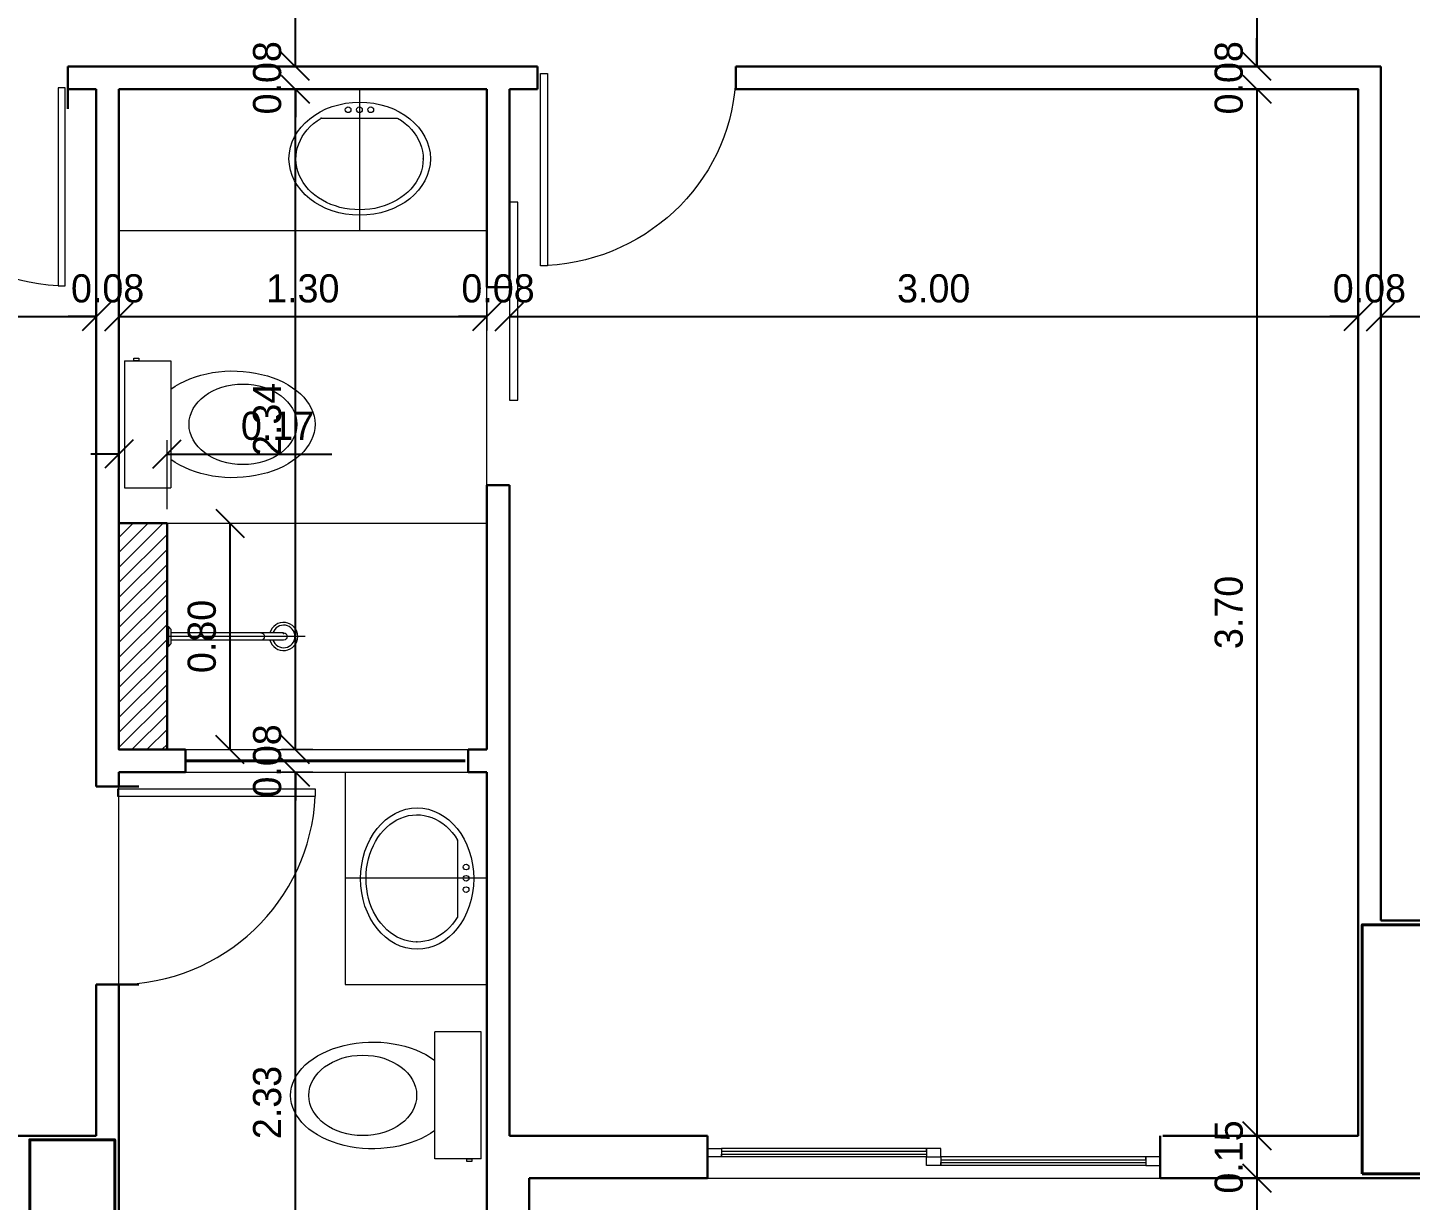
# Model space of a CAD drawing. Header units: metres. Extents: x 2.9 to 62.3, y 8 to 50.1.
# Drawn here: x 16.362 to 21.249, y 34.501 to 38.646 of the extents above; entities that cross this region are included whole.
import ezdxf

# ---------------------------------------------------------------- set-up
doc = ezdxf.new("R2010")
doc.units = ezdxf.units.M
doc.header["$MEASUREMENT"] = 0
doc.linetypes.add('DGN Style 3', pattern=[1.383942, 0.98853, -0.395412])
doc.linetypes.add('DGN Style 4', pattern=[1.582636, 0.790824, -0.395412, 0.00098853, -0.395412])
doc.layers.get('Defpoints').update_dxf_attribs({"lineweight": 0})
for name, color, linetype, lineweight in [('00-EDIFICACOES TÉRREO', 7, 'Continuous', 0), ('24 - Textos Gerais', 7, 'Continuous', 0), ('34 - Mobiliário', 7, 'Continuous', 0), ('CORNIJAS_VAR NA PLANTA PTIPO 1', 7, 'Continuous', 0), ('Level 14', 7, 'Continuous', 0), ('Level 31', 7, 'Continuous', 0), ('Level 36', 7, 'Continuous', 0), ('Level 43', 7, 'Continuous', 0), ('Level 44', 7, 'Continuous', 0), ('Level 45', 7, 'Continuous', 0), ('Level 7', 7, 'Continuous', 0)]:
    doc.layers.add(name, color=color, linetype=linetype, lineweight=lineweight)
doc.styles.add('Style-INTL_ENGINEERING', font='INTL_ENGINEERING.shx')
doc.dimstyles.get("Standard").update_dxf_attribs({"dimtxt": 0.18, "dimasz": 0.18, "dimexe": 0.18, "dimexo": 0.0625, "dimgap": 0.09, "dimtad": 0, "dimtih": 1, "dimtoh": 1, "dimdec": 4, "dimzin": 1, "dimdsep": 46, "dimtxsty": 'Standard', "dimcen": 0, "dimadec": 0, "dimazin": 0, "dimtfac": 1, "dimtdec": 4, "dimtofl": 0, "dimtmove": 0, "dimatfit": 3, "dimfxl": 0, "dimtolj": 1, "dimtzin": 1, "dimarcsym": 0})

# ---------------------------------------------------------------- blocks, each defined once
blk = doc.blocks.new('_Oblique')
at = {"color": 0, "linetype": 'ByBlock', "lineweight": -2}
blk.add_line((0.5, 0.5), (-0.5, -0.5), dxfattribs=at)
blk = doc.blocks.new('*D198')
at = {"layer": 'Defpoints', "color": 0, "linetype": 'Continuous', "lineweight": 0}
for p in [(13.60455, 38.42904), (16.60455, 38.42904), (16.60455, 37.62472)]:
    blk.add_point(p, dxfattribs=at)
at = {"layer": 'Level 43', "color": 2, "linetype": 'Continuous', "lineweight": 0}
for p, q in [((13.60455, 38.37954), (13.60455, 37.57522)), ((16.60455, 38.37954), (16.60455, 37.57522))]:
    blk.add_line(p, q, dxfattribs=at)
at = {"layer": 'Level 43', "color": 0, "linetype": 'Continuous', "lineweight": -2}
blk.add_line((13.60455, 37.62472), (16.60455, 37.62472), dxfattribs=at)
at = {"layer": 'Level 43', "color": 0, "linetype": 'Continuous', "lineweight": -2, "xscale": 0.0995, "yscale": 0.0995, "zscale": 0.0995, "rotation": 180}
blk.add_blockref('_Oblique', (13.60455, 37.62472), dxfattribs=at)
at = {"layer": 'Level 43', "color": 0, "linetype": 'Continuous', "lineweight": -2, "xscale": 0.0995, "yscale": 0.0995, "zscale": 0.0995}
blk.add_blockref('_Oblique', (16.60455, 37.62472), dxfattribs=at)
at = {"layer": 'Level 43', "color": 0, "linetype": 'Continuous', "lineweight": 0, "insert": (15.10455, 37.72397), "char_height": 0.0995, "attachment_point": 5, "style": 'Style-INTL_ENGINEERING'}
blk.add_mtext('3.00', dxfattribs=at)
blk = doc.blocks.new('*D199')
at = {"layer": 'Defpoints', "color": 0, "linetype": 'Continuous', "lineweight": 0}
for p in [(16.60455, 38.42904), (16.68455, 37.62472), (16.68455, 37.26154)]:
    blk.add_point(p, dxfattribs=at)
at = {"layer": 'Level 43', "color": 2, "linetype": 'Continuous', "lineweight": 0}
for p, q in [((16.60455, 38.37954), (16.60455, 37.57522)), ((16.68455, 37.31104), (16.68455, 37.67422))]:
    blk.add_line(p, q, dxfattribs=at)
at = {"layer": 'Level 43', "color": 0, "linetype": 'Continuous', "lineweight": -2}
for p, q in [((16.60455, 37.62472), (16.50505, 37.62472)), ((16.68455, 37.62472), (16.78405, 37.62472))]:
    blk.add_line(p, q, dxfattribs=at)
at = {"layer": 'Level 43', "color": 0, "linetype": 'Continuous', "lineweight": -2, "xscale": 0.0995, "yscale": 0.0995, "zscale": 0.0995}
blk.add_blockref('_Oblique', (16.60455, 37.62472), dxfattribs=at)
at = {"layer": 'Level 43', "color": 0, "linetype": 'Continuous', "lineweight": -2, "xscale": 0.0995, "yscale": 0.0995, "zscale": 0.0995, "rotation": 180}
blk.add_blockref('_Oblique', (16.68455, 37.62472), dxfattribs=at)
at = {"layer": 'Level 43', "color": 0, "linetype": 'Continuous', "lineweight": 0, "insert": (16.64455, 37.72397), "char_height": 0.0995, "attachment_point": 5, "style": 'Style-INTL_ENGINEERING'}
blk.add_mtext('0.08', dxfattribs=at)
blk = doc.blocks.new('*D200')
at = {"layer": 'Defpoints', "color": 0, "linetype": 'Continuous', "lineweight": 0}
for p in [(17.98455, 37.72904), (17.98455, 37.62472), (16.68455, 37.26154)]:
    blk.add_point(p, dxfattribs=at)
at = {"layer": 'Level 43', "color": 2, "linetype": 'Continuous', "lineweight": 0}
for p, q in [((16.68455, 37.31104), (16.68455, 37.67422)), ((17.98455, 37.67954), (17.98455, 37.57522))]:
    blk.add_line(p, q, dxfattribs=at)
at = {"layer": 'Level 43', "color": 0, "linetype": 'Continuous', "lineweight": -2}
blk.add_line((16.68455, 37.62472), (17.98455, 37.62472), dxfattribs=at)
at = {"layer": 'Level 43', "color": 0, "linetype": 'Continuous', "lineweight": -2, "xscale": 0.0995, "yscale": 0.0995, "zscale": 0.0995, "rotation": 180}
blk.add_blockref('_Oblique', (16.68455, 37.62472), dxfattribs=at)
at = {"layer": 'Level 43', "color": 0, "linetype": 'Continuous', "lineweight": -2, "xscale": 0.0995, "yscale": 0.0995, "zscale": 0.0995}
blk.add_blockref('_Oblique', (17.98455, 37.62472), dxfattribs=at)
at = {"layer": 'Level 43', "color": 0, "linetype": 'Continuous', "lineweight": 0, "insert": (17.33455, 37.72397), "char_height": 0.0995, "attachment_point": 5, "style": 'Style-INTL_ENGINEERING'}
blk.add_mtext('1.30', dxfattribs=at)
blk = doc.blocks.new('*D201')
at = {"layer": 'Defpoints', "color": 0, "linetype": 'Continuous', "lineweight": 0}
for p in [(17.98455, 37.72904), (18.06455, 37.72904), (18.06455, 37.62472)]:
    blk.add_point(p, dxfattribs=at)
at = {"layer": 'Level 43', "color": 2, "linetype": 'Continuous', "lineweight": 0}
for p, q in [((17.98455, 37.67954), (17.98455, 37.57522)), ((18.06455, 37.67954), (18.06455, 37.57522))]:
    blk.add_line(p, q, dxfattribs=at)
at = {"layer": 'Level 43', "color": 0, "linetype": 'Continuous', "lineweight": -2}
for p, q in [((17.98455, 37.62472), (17.88505, 37.62472)), ((18.06455, 37.62472), (18.16405, 37.62472))]:
    blk.add_line(p, q, dxfattribs=at)
at = {"layer": 'Level 43', "color": 0, "linetype": 'Continuous', "lineweight": -2, "xscale": 0.0995, "yscale": 0.0995, "zscale": 0.0995}
blk.add_blockref('_Oblique', (17.98455, 37.62472), dxfattribs=at)
at = {"layer": 'Level 43', "color": 0, "linetype": 'Continuous', "lineweight": -2, "xscale": 0.0995, "yscale": 0.0995, "zscale": 0.0995, "rotation": 180}
blk.add_blockref('_Oblique', (18.06455, 37.62472), dxfattribs=at)
at = {"layer": 'Level 43', "color": 0, "linetype": 'Continuous', "lineweight": 0, "insert": (18.02455, 37.72397), "char_height": 0.0995, "attachment_point": 5, "style": 'Style-INTL_ENGINEERING'}
blk.add_mtext('0.08', dxfattribs=at)
blk = doc.blocks.new('*D202')
at = {"layer": 'Defpoints', "color": 0, "linetype": 'Continuous', "lineweight": 0}
for p in [(21.06455, 38.42904), (18.06455, 37.72904), (21.06455, 37.62472)]:
    blk.add_point(p, dxfattribs=at)
at = {"layer": 'Level 43', "color": 2, "linetype": 'Continuous', "lineweight": 0}
for p, q in [((21.06455, 38.37954), (21.06455, 37.57522)), ((18.06455, 37.67954), (18.06455, 37.57522))]:
    blk.add_line(p, q, dxfattribs=at)
at = {"layer": 'Level 43', "color": 0, "linetype": 'Continuous', "lineweight": -2}
blk.add_line((18.06455, 37.62472), (21.06455, 37.62472), dxfattribs=at)
at = {"layer": 'Level 43', "color": 0, "linetype": 'Continuous', "lineweight": -2, "xscale": 0.0995, "yscale": 0.0995, "zscale": 0.0995, "rotation": 180}
blk.add_blockref('_Oblique', (18.06455, 37.62472), dxfattribs=at)
at = {"layer": 'Level 43', "color": 0, "linetype": 'Continuous', "lineweight": -2, "xscale": 0.0995, "yscale": 0.0995, "zscale": 0.0995}
blk.add_blockref('_Oblique', (21.06455, 37.62472), dxfattribs=at)
at = {"layer": 'Level 43', "color": 0, "linetype": 'Continuous', "lineweight": 0, "insert": (19.56455, 37.72397), "char_height": 0.0995, "attachment_point": 5, "style": 'Style-INTL_ENGINEERING'}
blk.add_mtext('3.00', dxfattribs=at)
blk = doc.blocks.new('*D203')
at = {"layer": 'Defpoints', "color": 0, "linetype": 'Continuous', "lineweight": 0}
for p in [(21.14455, 38.50904), (21.06455, 38.42904), (21.14455, 37.62472)]:
    blk.add_point(p, dxfattribs=at)
at = {"layer": 'Level 43', "color": 2, "linetype": 'Continuous', "lineweight": 0}
for p, q in [((21.14455, 38.45954), (21.14455, 37.57522)), ((21.06455, 38.37954), (21.06455, 37.57522))]:
    blk.add_line(p, q, dxfattribs=at)
at = {"layer": 'Level 43', "color": 0, "linetype": 'Continuous', "lineweight": -2}
for p, q in [((21.06455, 37.62472), (20.96505, 37.62472)), ((21.14455, 37.62472), (21.24405, 37.62472))]:
    blk.add_line(p, q, dxfattribs=at)
at = {"layer": 'Level 43', "color": 0, "linetype": 'Continuous', "lineweight": -2, "xscale": 0.0995, "yscale": 0.0995, "zscale": 0.0995}
blk.add_blockref('_Oblique', (21.06455, 37.62472), dxfattribs=at)
at = {"layer": 'Level 43', "color": 0, "linetype": 'Continuous', "lineweight": -2, "xscale": 0.0995, "yscale": 0.0995, "zscale": 0.0995, "rotation": 180}
blk.add_blockref('_Oblique', (21.14455, 37.62472), dxfattribs=at)
at = {"layer": 'Level 43', "color": 0, "linetype": 'Continuous', "lineweight": 0, "insert": (21.10455, 37.72397), "char_height": 0.0995, "attachment_point": 5, "style": 'Style-INTL_ENGINEERING'}
blk.add_mtext('0.08', dxfattribs=at)
blk = doc.blocks.new('*D204')
at = {"layer": 'Defpoints', "color": 0, "linetype": 'Continuous', "lineweight": 0}
for p in [(27.44455, 38.55904), (21.14455, 38.50904), (27.44455, 37.62472)]:
    blk.add_point(p, dxfattribs=at)
at = {"layer": 'Level 43', "color": 2, "linetype": 'Continuous', "lineweight": 0}
for p, q in [((27.44455, 38.50954), (27.44455, 37.57522)), ((21.14455, 38.45954), (21.14455, 37.57522))]:
    blk.add_line(p, q, dxfattribs=at)
at = {"layer": 'Level 43', "color": 0, "linetype": 'Continuous', "lineweight": -2}
blk.add_line((21.14455, 37.62472), (27.44455, 37.62472), dxfattribs=at)
at = {"layer": 'Level 43', "color": 0, "linetype": 'Continuous', "lineweight": -2, "xscale": 0.0995, "yscale": 0.0995, "zscale": 0.0995, "rotation": 180}
blk.add_blockref('_Oblique', (21.14455, 37.62472), dxfattribs=at)
at = {"layer": 'Level 43', "color": 0, "linetype": 'Continuous', "lineweight": -2, "xscale": 0.0995, "yscale": 0.0995, "zscale": 0.0995}
blk.add_blockref('_Oblique', (27.44455, 37.62472), dxfattribs=at)
at = {"layer": 'Level 43', "color": 0, "linetype": 'Continuous', "lineweight": 0, "insert": (24.29455, 37.72397), "char_height": 0.0995, "attachment_point": 5, "style": 'Style-INTL_ENGINEERING'}
blk.add_mtext('6.30', dxfattribs=at)
blk = doc.blocks.new('*D303')
at = {"layer": 'Defpoints', "color": 0, "linetype": 'Continuous', "lineweight": 0}
for p in [(17.3082, 36.014), (17.4195, 36.014), (17.2195, 33.679)]:
    blk.add_point(p, dxfattribs=at)
at = {"layer": 'Level 43', "color": 2, "linetype": 'Continuous', "lineweight": 0}
for p, q in [((17.37, 36.014), (17.2587, 36.014)), ((17.269, 33.679), (17.3577, 33.679))]:
    blk.add_line(p, q, dxfattribs=at)
at = {"layer": 'Level 43', "color": 0, "linetype": 'Continuous', "lineweight": -2}
blk.add_line((17.3082, 33.679), (17.3082, 36.014), dxfattribs=at)
at = {"layer": 'Level 43', "color": 0, "linetype": 'Continuous', "lineweight": -2, "xscale": 0.0995, "yscale": 0.0995, "zscale": 0.0995}
for p, rotation in [((17.3082, 36.014), 90), ((17.3082, 33.679), 270)]:
    blk.add_blockref('_Oblique', p, dxfattribs=dict(at, rotation=rotation))
at = {"layer": 'Level 43', "color": 0, "linetype": 'Continuous', "lineweight": 0, "insert": (17.2089, 34.8465), "char_height": 0.0995, "attachment_point": 5, "rotation": 90, "style": 'Style-INTL_ENGINEERING'}
blk.add_mtext('2.33', dxfattribs=at)
blk = doc.blocks.new('*D304')
at = {"layer": 'Defpoints', "color": 0, "linetype": 'Continuous', "lineweight": 0}
for p in [(17.3082, 36.094), (17.4195, 36.094), (17.4195, 36.014)]:
    blk.add_point(p, dxfattribs=at)
at = {"layer": 'Level 43', "color": 0, "linetype": 'Continuous', "lineweight": -2}
for p, q in [((17.3082, 36.094), (17.3082, 36.1935)), ((17.3082, 36.014), (17.3082, 35.9145))]:
    blk.add_line(p, q, dxfattribs=at)
at = {"layer": 'Level 43', "color": 2, "linetype": 'Continuous', "lineweight": 0}
for p, q in [((17.37, 36.094), (17.2587, 36.094)), ((17.37, 36.014), (17.2587, 36.014))]:
    blk.add_line(p, q, dxfattribs=at)
at = {"layer": 'Level 43', "color": 0, "linetype": 'Continuous', "lineweight": -2, "xscale": 0.0995, "yscale": 0.0995, "zscale": 0.0995}
for p, rotation in [((17.3082, 36.094), 270), ((17.3082, 36.014), 90)]:
    blk.add_blockref('_Oblique', p, dxfattribs=dict(at, rotation=rotation))
at = {"layer": 'Level 43', "color": 0, "linetype": 'Continuous', "lineweight": 0, "insert": (17.2089, 36.054), "char_height": 0.0995, "attachment_point": 5, "rotation": 90, "style": 'Style-INTL_ENGINEERING'}
blk.add_mtext('0.08', dxfattribs=at)
blk = doc.blocks.new('*D305')
at = {"layer": 'Defpoints', "color": 0, "linetype": 'Continuous', "lineweight": 0}
for p in [(17.3082, 38.429), (17.3346, 38.429), (17.4195, 36.094)]:
    blk.add_point(p, dxfattribs=at)
at = {"layer": 'Level 43', "color": 2, "linetype": 'Continuous', "lineweight": 0}
for p, q in [((17.285, 38.429), (17.2587, 38.429)), ((17.37, 36.094), (17.2587, 36.094))]:
    blk.add_line(p, q, dxfattribs=at)
at = {"layer": 'Level 43', "color": 0, "linetype": 'Continuous', "lineweight": -2}
blk.add_line((17.3082, 36.094), (17.3082, 38.429), dxfattribs=at)
at = {"layer": 'Level 43', "color": 0, "linetype": 'Continuous', "lineweight": -2, "xscale": 0.0995, "yscale": 0.0995, "zscale": 0.0995}
for p, rotation in [((17.3082, 38.429), 90), ((17.3082, 36.094), 270)]:
    blk.add_blockref('_Oblique', p, dxfattribs=dict(at, rotation=rotation))
at = {"layer": 'Level 43', "color": 0, "linetype": 'Continuous', "lineweight": 0, "insert": (17.2089, 37.2615), "char_height": 0.0995, "attachment_point": 5, "rotation": 90, "style": 'Style-INTL_ENGINEERING'}
blk.add_mtext('2.34', dxfattribs=at)
blk = doc.blocks.new('*D306')
at = {"layer": 'Defpoints', "color": 0, "linetype": 'Continuous', "lineweight": 0}
for p in [(17.30816, 38.50904), (17.33455, 38.50904), (17.33455, 38.42904)]:
    blk.add_point(p, dxfattribs=at)
at = {"layer": 'Level 43', "color": 0, "linetype": 'Continuous', "lineweight": -2}
for p, q in [((17.30816, 38.50904), (17.30816, 38.60854)), ((17.30816, 38.42904), (17.30816, 38.32954))]:
    blk.add_line(p, q, dxfattribs=at)
at = {"layer": 'Level 43', "color": 2, "linetype": 'Continuous', "lineweight": 0}
for p, q in [((17.28505, 38.50904), (17.25866, 38.50904)), ((17.28505, 38.42904), (17.25866, 38.42904))]:
    blk.add_line(p, q, dxfattribs=at)
at = {"layer": 'Level 43', "color": 0, "linetype": 'Continuous', "lineweight": -2, "xscale": 0.0995, "yscale": 0.0995, "zscale": 0.0995}
for p, rotation in [((17.30816, 38.50904), 270), ((17.30816, 38.42904), 90)]:
    blk.add_blockref('_Oblique', p, dxfattribs=dict(at, rotation=rotation))
at = {"layer": 'Level 43', "color": 0, "linetype": 'Continuous', "lineweight": 0, "insert": (17.20891, 38.46904), "char_height": 0.0995, "attachment_point": 5, "rotation": 90, "style": 'Style-INTL_ENGINEERING'}
blk.add_mtext('0.08', dxfattribs=at)
blk = doc.blocks.new('*D307')
at = {"layer": 'Defpoints', "color": 0, "linetype": 'Continuous', "lineweight": 0}
for p in [(17.0348, 39.409), (17.3082, 39.409), (17.3346, 38.509)]:
    blk.add_point(p, dxfattribs=at)
at = {"layer": 'Level 43', "color": 2, "linetype": 'Continuous', "lineweight": 0}
for p, q in [((17.0843, 39.409), (17.3577, 39.409)), ((17.285, 38.509), (17.2587, 38.509))]:
    blk.add_line(p, q, dxfattribs=at)
at = {"layer": 'Level 43', "color": 0, "linetype": 'Continuous', "lineweight": -2}
blk.add_line((17.3082, 38.509), (17.3082, 39.409), dxfattribs=at)
at = {"layer": 'Level 43', "color": 0, "linetype": 'Continuous', "lineweight": -2, "xscale": 0.0995, "yscale": 0.0995, "zscale": 0.0995}
for p, rotation in [((17.3082, 39.409), 90), ((17.3082, 38.509), 270)]:
    blk.add_blockref('_Oblique', p, dxfattribs=dict(at, rotation=rotation))
at = {"layer": 'Level 43', "color": 0, "linetype": 'Continuous', "lineweight": 0, "insert": (17.2089, 38.959), "char_height": 0.0995, "attachment_point": 5, "rotation": 90, "style": 'Style-INTL_ENGINEERING'}
blk.add_mtext('0.90', dxfattribs=at)
blk = doc.blocks.new('*D318')
at = {"layer": 'Defpoints', "color": 0, "linetype": 'Continuous', "lineweight": 0}
for p in [(16.8545, 36.894), (16.8545, 36.094), (17.0771, 36.094)]:
    blk.add_point(p, dxfattribs=at)
at = {"layer": 'Level 43', "color": 2, "linetype": 'Continuous', "lineweight": 0}
for p, q in [((16.9041, 36.894), (17.1266, 36.894)), ((16.904, 36.094), (17.1266, 36.094))]:
    blk.add_line(p, q, dxfattribs=at)
at = {"layer": 'Level 43', "color": 0, "linetype": 'Continuous', "lineweight": -2}
blk.add_line((17.0771, 36.894), (17.0771, 36.094), dxfattribs=at)
at = {"layer": 'Level 43', "color": 0, "linetype": 'Continuous', "lineweight": -2, "xscale": 0.0995, "yscale": 0.0995, "zscale": 0.0995}
for p, rotation in [((17.0771, 36.894), 90), ((17.0771, 36.094), 270)]:
    blk.add_blockref('_Oblique', p, dxfattribs=dict(at, rotation=rotation))
at = {"layer": 'Level 43', "color": 0, "linetype": 'Continuous', "lineweight": 0, "insert": (16.9779, 36.494), "char_height": 0.0995, "attachment_point": 5, "rotation": 90, "style": 'Style-INTL_ENGINEERING'}
blk.add_mtext('0.80', dxfattribs=at)
blk = doc.blocks.new('*D319')
at = {"layer": 'Defpoints', "color": 0, "linetype": 'Continuous', "lineweight": 0}
for p in [(16.8545, 37.1389), (16.6846, 36.894), (16.8545, 36.894)]:
    blk.add_point(p, dxfattribs=at)
at = {"layer": 'Level 43', "color": 2, "linetype": 'Continuous', "lineweight": 0}
for p, q in [((16.6846, 36.9435), (16.6846, 37.1884)), ((16.8545, 36.9435), (16.8545, 37.1884))]:
    blk.add_line(p, q, dxfattribs=at)
at = {"layer": 'Level 43', "color": 0, "linetype": 'Continuous', "lineweight": -2}
for p, q in [((16.6846, 37.1389), (16.585, 37.1389)), ((16.8545, 37.1389), (17.4368, 37.1389))]:
    blk.add_line(p, q, dxfattribs=at)
at = {"layer": 'Level 43', "color": 0, "linetype": 'Continuous', "lineweight": -2, "xscale": 0.0995, "yscale": 0.0995, "zscale": 0.0995}
blk.add_blockref('_Oblique', (16.6846, 37.1389), dxfattribs=at)
at = {"layer": 'Level 43', "color": 0, "linetype": 'Continuous', "lineweight": -2, "xscale": 0.0995, "yscale": 0.0995, "zscale": 0.0995, "rotation": 180}
blk.add_blockref('_Oblique', (16.8545, 37.1389), dxfattribs=at)
at = {"layer": 'Level 43', "color": 0, "linetype": 'Continuous', "lineweight": 0, "insert": (17.2452, 37.2381), "char_height": 0.0995, "attachment_point": 5, "style": 'Style-INTL_ENGINEERING'}
blk.add_mtext('0.17', dxfattribs=at)
blk = doc.blocks.new('*D354')
at = {"layer": 'Defpoints', "color": 0, "linetype": 'Continuous', "lineweight": 0}
for p in [(21.16455, 39.40904), (20.70711, 38.50904), (21.14455, 38.50904)]:
    blk.add_point(p, dxfattribs=at)
at = {"layer": 'Level 43', "color": 2, "linetype": 'Continuous', "lineweight": 0}
for p, q in [((21.11505, 39.40904), (20.65761, 39.40904)), ((21.09505, 38.50904), (20.65761, 38.50904))]:
    blk.add_line(p, q, dxfattribs=at)
at = {"layer": 'Level 43', "color": 0, "linetype": 'Continuous', "lineweight": -2}
blk.add_line((20.70711, 39.40904), (20.70711, 38.50904), dxfattribs=at)
at = {"layer": 'Level 43', "color": 0, "linetype": 'Continuous', "lineweight": -2, "xscale": 0.0995, "yscale": 0.0995, "zscale": 0.0995}
for p, rotation in [((20.70711, 39.40904), 90), ((20.70711, 38.50904), 270)]:
    blk.add_blockref('_Oblique', p, dxfattribs=dict(at, rotation=rotation))
at = {"layer": 'Level 43', "color": 0, "linetype": 'Continuous', "lineweight": 0, "insert": (20.60786, 38.95904), "char_height": 0.0995, "attachment_point": 5, "rotation": 90, "style": 'Style-INTL_ENGINEERING'}
blk.add_mtext('0.90', dxfattribs=at)
blk = doc.blocks.new('*D355')
at = {"layer": 'Defpoints', "color": 0, "linetype": 'Continuous', "lineweight": 0}
for p in [(21.14455, 38.50904), (20.70711, 38.42904), (21.06455, 38.42904)]:
    blk.add_point(p, dxfattribs=at)
at = {"layer": 'Level 43', "color": 0, "linetype": 'Continuous', "lineweight": -2}
for p, q in [((20.70711, 38.50904), (20.70711, 38.60854)), ((20.70711, 38.42904), (20.70711, 38.32954))]:
    blk.add_line(p, q, dxfattribs=at)
at = {"layer": 'Level 43', "color": 2, "linetype": 'Continuous', "lineweight": 0}
for p, q in [((21.09505, 38.50904), (20.65761, 38.50904)), ((21.01505, 38.42904), (20.65761, 38.42904))]:
    blk.add_line(p, q, dxfattribs=at)
at = {"layer": 'Level 43', "color": 0, "linetype": 'Continuous', "lineweight": -2, "xscale": 0.0995, "yscale": 0.0995, "zscale": 0.0995}
for p, rotation in [((20.70711, 38.50904), 270), ((20.70711, 38.42904), 90)]:
    blk.add_blockref('_Oblique', p, dxfattribs=dict(at, rotation=rotation))
at = {"layer": 'Level 43', "color": 0, "linetype": 'Continuous', "lineweight": 0, "insert": (20.60786, 38.46904), "char_height": 0.0995, "attachment_point": 5, "rotation": 90, "style": 'Style-INTL_ENGINEERING'}
blk.add_mtext('0.08', dxfattribs=at)
blk = doc.blocks.new('*D356')
at = {"layer": 'Defpoints', "color": 0, "linetype": 'Continuous', "lineweight": 0}
for p in [(21.06455, 38.42904), (20.70711, 34.72884), (21.06455, 34.72884)]:
    blk.add_point(p, dxfattribs=at)
at = {"layer": 'Level 43', "color": 2, "linetype": 'Continuous', "lineweight": 0}
for p, q in [((21.01505, 38.42904), (20.65761, 38.42904)), ((21.01505, 34.72884), (20.65761, 34.72884))]:
    blk.add_line(p, q, dxfattribs=at)
at = {"layer": 'Level 43', "color": 0, "linetype": 'Continuous', "lineweight": -2}
blk.add_line((20.70711, 38.42904), (20.70711, 34.72884), dxfattribs=at)
at = {"layer": 'Level 43', "color": 0, "linetype": 'Continuous', "lineweight": -2, "xscale": 0.0995, "yscale": 0.0995, "zscale": 0.0995}
for p, rotation in [((20.70711, 38.42904), 90), ((20.70711, 34.72884), 270)]:
    blk.add_blockref('_Oblique', p, dxfattribs=dict(at, rotation=rotation))
at = {"layer": 'Level 43', "color": 0, "linetype": 'Continuous', "lineweight": 0, "insert": (20.60786, 36.57894), "char_height": 0.0995, "attachment_point": 5, "rotation": 90, "style": 'Style-INTL_ENGINEERING'}
blk.add_mtext('3.70', dxfattribs=at)
blk = doc.blocks.new('*D357')
at = {"layer": 'Defpoints', "color": 0, "linetype": 'Continuous', "lineweight": 0}
for p in [(21.0646, 34.7288), (20.7071, 34.579), (20.9795, 34.579)]:
    blk.add_point(p, dxfattribs=at)
at = {"layer": 'Level 43', "color": 2, "linetype": 'Continuous', "lineweight": 0}
for p, q in [((21.015, 34.7288), (20.6576, 34.7288)), ((20.93, 34.579), (20.6576, 34.579))]:
    blk.add_line(p, q, dxfattribs=at)
at = {"layer": 'Level 43', "color": 0, "linetype": 'Continuous', "lineweight": -2}
blk.add_line((20.7071, 34.7288), (20.7071, 34.579), dxfattribs=at)
at = {"layer": 'Level 43', "color": 0, "linetype": 'Continuous', "lineweight": -2, "xscale": 0.0995, "yscale": 0.0995, "zscale": 0.0995}
for p, rotation in [((20.7071, 34.7288), 90), ((20.7071, 34.579), 270)]:
    blk.add_blockref('_Oblique', p, dxfattribs=dict(at, rotation=rotation))
at = {"layer": 'Level 43', "color": 0, "linetype": 'Continuous', "lineweight": 0, "insert": (20.6079, 34.6539), "char_height": 0.0995, "attachment_point": 5, "rotation": 90, "style": 'Style-INTL_ENGINEERING'}
blk.add_mtext('0.15', dxfattribs=at)
blk = doc.blocks.new('*D358')
at = {"layer": 'Defpoints', "color": 0, "linetype": 'Continuous', "lineweight": 0}
for p in [(20.9795, 34.579), (20.7071, 32.8283), (20.9926, 32.8283)]:
    blk.add_point(p, dxfattribs=at)
at = {"layer": 'Level 43', "color": 2, "linetype": 'Continuous', "lineweight": 0}
for p, q in [((20.93, 34.579), (20.6576, 34.579)), ((20.9431, 32.8283), (20.6576, 32.8283))]:
    blk.add_line(p, q, dxfattribs=at)
at = {"layer": 'Level 43', "color": 0, "linetype": 'Continuous', "lineweight": -2}
blk.add_line((20.7071, 34.579), (20.7071, 32.8283), dxfattribs=at)
at = {"layer": 'Level 43', "color": 0, "linetype": 'Continuous', "lineweight": -2, "xscale": 0.0995, "yscale": 0.0995, "zscale": 0.0995}
for p, rotation in [((20.7071, 34.579), 90), ((20.7071, 32.8283), 270)]:
    blk.add_blockref('_Oblique', p, dxfattribs=dict(at, rotation=rotation))
at = {"layer": 'Level 43', "color": 0, "linetype": 'Continuous', "lineweight": 0, "insert": (20.6079, 33.7036), "char_height": 0.0995, "attachment_point": 5, "rotation": 90, "style": 'Style-INTL_ENGINEERING'}
blk.add_mtext('1.75', dxfattribs=at)
blk = doc.blocks.new('*U508')
at = {"layer": '24 - Textos Gerais', "color": 172, "linetype": 'Continuous', "lineweight": 13}
blk.add_line((-0.147, -0.136), (-0.147, 0.133), dxfattribs=at)
at = {"layer": '24 - Textos Gerais', "color": 172, "linetype": 'DGN Style 4', "lineweight": 13}
blk.add_line((-0.25, -0.001), (0.25, -0.001), dxfattribs=at)
at = {"layer": '24 - Textos Gerais', "color": 172, "linetype": 'Continuous', "lineweight": 13}
for centre in [(-0.177, 0.039), (-0.177, -0.001), (-0.177, -0.041)]:
    blk.add_circle(centre, 0.01, dxfattribs=at)
blk.add_ellipse((-0.004, 0), major_axis=(0, 0.25), ratio=0.8, dxfattribs=at)
at = {"layer": '24 - Textos Gerais', "color": 172, "linetype": 'Continuous', "lineweight": 13, "extrusion": (0, 0, -1)}
blk.add_ellipse((-0.0033, -0.0006), major_axis=(0, 0.225), ratio=0.8, start_param=5.350888, end_param=10.349301, dxfattribs=at)
at = {"layer": '24 - Textos Gerais', "color": 172, "linetype": 'Continuous', "lineweight": 13}
for p in [(-0.003, 0.224), (-0.003, 0.224), (-0.147, -0.136)]:
    blk.add_point(p, dxfattribs=at)
blk = doc.blocks.new('SANCXP_2')
at = {"layer": '24 - Textos Gerais', "color": 172, "linetype": 'Continuous', "lineweight": 0}
for p, q in [((0.06, -0.4488), (0.06, 0.4488)), ((0.06, 0.4488), (0.3864, 0.4488)), ((0.3864, -0.4488), (0.3864, 0.4488)), ((0.06, -0.4488), (0.3864, -0.4488))]:
    blk.add_line(p, q, dxfattribs=at)
at = {"layer": '24 - Textos Gerais', "color": 172, "linetype": 'Continuous', "lineweight": 0, "extrusion": (0, 0, -1), "flags": 128}
blk.add_lwpolyline([(-0.1252, -0.4682), (-0.1601, -0.4682), (-0.1601, -0.4492), (-0.1252, -0.4492)], close=True, dxfattribs=at)
at = {"layer": '24 - Textos Gerais', "color": 172, "linetype": 'Continuous', "lineweight": 0}
blk.add_ellipse((0.825, 0.0001), major_axis=(-0.5814, 0), ratio=0.649123, start_param=0.716078, end_param=5.567107, dxfattribs=at)
at = {"layer": '24 - Textos Gerais', "color": 172, "linetype": 'Continuous', "lineweight": 0, "extrusion": (0, 0, -1)}
blk.add_ellipse((0.8964, 0.0001), major_axis=(0.381, 0), ratio=0.746923, dxfattribs=at)
blk = doc.blocks.new('*U510')
at = {"layer": '24 - Textos Gerais', "color": 172, "linetype": 'Continuous', "lineweight": 0}
for p, q in [((-0.2441, 0.035), (-0.2441, -0.035)), ((-0.2441, 0.035), (-0.2391, 0.035)), ((-0.2391, 0.035), (-0.2391, -0.035)), ((-0.2291, 0.025), (-0.2391, 0.035)), ((-0.2291, -0.025), (-0.2291, 0.025)), ((0.168, 0.0125), (-0.2291, 0.0125)), ((-0.2441, -0.035), (-0.2391, -0.035)), ((-0.2391, -0.035), (-0.2291, -0.025)), ((0.168, -0.0125), (-0.2291, -0.0125))]:
    blk.add_line(p, q, dxfattribs=at)
at = {"layer": '24 - Textos Gerais', "color": 172, "linetype": 'DGN Style 4', "lineweight": 13}
blk.add_line((0.2441, 0), (-0.2441, 0), dxfattribs=at)
at = {"layer": '24 - Textos Gerais', "color": 172, "linetype": 'Continuous', "lineweight": 0}
for radius, start, end in [(0.05, 194.4775, 165.5225), (0.04, 198.21, 161.79)]:
    blk.add_arc((0.168, 0), radius, start, end, dxfattribs=at)
at = {"layer": '24 - Textos Gerais', "color": 172, "linetype": 'Continuous', "lineweight": 0, "extrusion": (0, 0, -1)}
for centre in [(-0.088, 0), (-0.168, 0)]:
    blk.add_arc(centre, 0.0125, 90, 270, dxfattribs=at)
at = {"layer": '24 - Textos Gerais', "color": 172, "linetype": 'Continuous', "lineweight": 0}
blk.add_point((0.168, 0.011), dxfattribs=at)
blk = doc.blocks.new('*U511')
at = {"layer": '24 - Textos Gerais', "color": 172, "linetype": 'Continuous', "lineweight": 13}
blk.add_line((-0.147, -0.136), (-0.147, 0.133), dxfattribs=at)
at = {"layer": '24 - Textos Gerais', "color": 172, "linetype": 'DGN Style 4', "lineweight": 13}
blk.add_line((-0.25, -0.001), (0.25, -0.001), dxfattribs=at)
at = {"layer": '24 - Textos Gerais', "color": 172, "linetype": 'Continuous', "lineweight": 13}
for centre in [(-0.177, 0.039), (-0.177, -0.001), (-0.177, -0.041)]:
    blk.add_circle(centre, 0.01, dxfattribs=at)
blk.add_ellipse((-0.004, 0), major_axis=(0, 0.25), ratio=0.8, dxfattribs=at)
at = {"layer": '24 - Textos Gerais', "color": 172, "linetype": 'Continuous', "lineweight": 13, "extrusion": (0, 0, -1)}
blk.add_ellipse((-0.0033, -0.0006), major_axis=(0, 0.225), ratio=0.8, start_param=5.350888, end_param=10.349301, dxfattribs=at)
at = {"layer": '24 - Textos Gerais', "color": 172, "linetype": 'Continuous', "lineweight": 13}
for p in [(-0.003, 0.224), (-0.003, 0.224), (-0.147, -0.136)]:
    blk.add_point(p, dxfattribs=at)
blk = doc.blocks.new('SANCXP_3')
at = {"layer": '24 - Textos Gerais', "color": 172, "linetype": 'Continuous', "lineweight": 0}
for p, q in [((0.06, -0.4488), (0.06, 0.4488)), ((0.06, 0.4488), (0.3864, 0.4488)), ((0.3864, -0.4488), (0.3864, 0.4488)), ((0.06, -0.4488), (0.3864, -0.4488))]:
    blk.add_line(p, q, dxfattribs=at)
at = {"layer": '24 - Textos Gerais', "color": 172, "linetype": 'Continuous', "lineweight": 0, "extrusion": (0, 0, -1), "flags": 128}
blk.add_lwpolyline([(-0.1252, -0.4682), (-0.1601, -0.4682), (-0.1601, -0.4492), (-0.1252, -0.4492)], close=True, dxfattribs=at)
at = {"layer": '24 - Textos Gerais', "color": 172, "linetype": 'Continuous', "lineweight": 0}
blk.add_ellipse((0.825, 0.0001), major_axis=(-0.5814, 0), ratio=0.649123, start_param=0.716078, end_param=5.567107, dxfattribs=at)
at = {"layer": '24 - Textos Gerais', "color": 172, "linetype": 'Continuous', "lineweight": 0, "extrusion": (0, 0, -1)}
blk.add_ellipse((0.8964, 0.0001), major_axis=(0.381, 0), ratio=0.746923, dxfattribs=at)
blk = doc.blocks.new('*U497')
at = {"layer": 'Level 36', "color": 172, "linetype": 'Continuous', "lineweight": 13}
for p, q in [((-13.815, 0.02), (-12.515, 0.02)), ((-13.815, 0.02), (-12.515, 0.02)), ((-13.645, -1.015), (-12.515, -1.015)), ((-13.015, -1.895), (-13.015, -2.645)), ((-13.015, -1.895), (-13.015, -2.645)), ((-13.015, -2.645), (-12.515, -2.645)), ((-13.015, -2.645), (-12.515, -2.645))]:
    blk.add_line(p, q, dxfattribs=at)
at = {"layer": '24 - Textos Gerais', "color": 172, "linetype": 'Continuous', "lineweight": 13}
for name, p, rotation in [('*U508', (-12.964, 0.27), 270), ('*U511', (-12.765, -2.271), 180)]:
    blk.add_blockref(name, p, dxfattribs=dict(at, rotation=rotation))
at = {"layer": '24 - Textos Gerais', "color": 172, "linetype": 'Continuous', "lineweight": 0, "extrusion": (0, 0, -1), "xscale": 0.5000000000216841, "yscale": 0.5000000000216841, "zscale": 0.5000000000216841}
for name, p, rotation in [('SANCXP_2', (13.825, -0.665), 179.9994663905646), ('SANCXP_3', (12.505, -3.0375), 359.9994663905647)]:
    blk.add_blockref(name, p, dxfattribs=dict(at, rotation=rotation))
at = {"layer": '24 - Textos Gerais', "color": 172, "linetype": 'Continuous', "lineweight": 0}
blk.add_blockref('*U510', (-13.4009, -1.415), dxfattribs=at)
blk = doc.blocks.new('P70D')
at = {"layer": 'Level 14', "color": 7, "linetype": 'Continuous', "lineweight": 13}
for p, q in [((0.035, 0.775), (0.01, 0.775)), ((0.01, 0.775), (0.01, 0.075)), ((0.035, 0.075), (0.035, 0.775)), ((0.01, 0.075), (0.035, 0.075))]:
    blk.add_line(p, q, dxfattribs=at)
blk.add_arc((0, 0.075), 0.7, 0, 87.134, dxfattribs=at)
at = {"layer": 'Level 7', "color": 7, "linetype": 'Continuous', "lineweight": 30}
for p, q in [((0, 0), (0, 0.15)), ((0.7, 0), (0.7, 0.15))]:
    blk.add_line(p, q, dxfattribs=at)
blk = doc.blocks.new('P70D_1')
at = {"layer": 'Level 14', "color": 7, "linetype": 'Continuous', "lineweight": 13}
for p, q in [((0.035, 0.705), (0.01, 0.705)), ((0.01, 0.705), (0.01, 0.025)), ((0.035, 0.025), (0.035, 0.705)), ((0.01, 0.025), (0.035, 0.025))]:
    blk.add_line(p, q, dxfattribs=at)
blk.add_ellipse((0.0073, 0.032), major_axis=(0.6611, -0.2141), ratio=0.965677, start_param=0.313159, end_param=1.833935, dxfattribs=at)
at = {"layer": 'Level 7', "color": 7, "linetype": 'Continuous', "lineweight": 30}
for p, q in [((0, 0), (0, 0.08)), ((0.7, 0), (0.7, 0.08))]:
    blk.add_line(p, q, dxfattribs=at)
blk = doc.blocks.new('PC185')
at = {"layer": 'Level 14', "color": 7, "linetype": 'Continuous', "lineweight": 13, "flags": 128}
for points in [[(0.00001, -0.04504), (0.05, -0.04504), (0.05001, -0.07502), (0.00002, -0.07504)], [(0.77501, -0.04506), (0.05, -0.04504), (0.05, -0.05504), (0.775, -0.05508)], [(0.82499, -0.04506), (0.77501, -0.04506), (0.77499, -0.07506), (0.825, -0.07506)], [(0.05, -0.06502), (0.77502, -0.06506), (0.77499, -0.07506), (0.05001, -0.07502)], [(0.77503, -0.07504), (0.82501, -0.07502), (0.82501, -0.10502), (0.77502, -0.10502)], [(1.55002, -0.07506), (0.82501, -0.07502), (0.82499, -0.08506), (1.55, -0.08504)], [(0.82502, -0.09502), (1.55002, -0.09504), (1.55001, -0.10504), (0.82501, -0.10502)], [(1.60001, -0.07506), (1.55002, -0.07506), (1.55001, -0.10504), (1.60002, -0.10504)]]:
    blk.add_lwpolyline(points, close=True, dxfattribs=at)
at = {"layer": 'Level 31', "color": 30, "linetype": 'Continuous', "lineweight": 0}
blk.add_line((-0.00001, -0.15008), (1.60001, -0.15012), dxfattribs=at)
at = {"layer": 'Level 7', "color": 7, "linetype": 'Continuous', "lineweight": 30, "flags": 128}
for points in [[(0, 0), (-0.00001, -0.15008)], [(1.60001, -0.00002), (1.60001, -0.1501)]]:
    blk.add_lwpolyline(points, dxfattribs=at)
blk = doc.blocks.new('*U549')
at = {"layer": '34 - Mobiliário', "color": 7, "linetype": 'DGN Style 3', "lineweight": 40}
blk.add_line((-0.5, 0), (0.5, 0), dxfattribs=at)
at = {"layer": 'CORNIJAS_VAR NA PLANTA PTIPO 1', "color": 7, "linetype": 'Continuous', "lineweight": 30}
for p, q in [((-0.5, -0.04), (-0.5, 0.04)), ((0.5, -0.04), (0.5, 0.04))]:
    blk.add_line(p, q, dxfattribs=at)
at = {"layer": 'CORNIJAS_VAR NA PLANTA PTIPO 1', "color": 7, "linetype": 'Continuous', "lineweight": 0}
for p, q in [((-0.5, 0.04), (0.5, 0.04)), ((-0.5, -0.04), (0.5, -0.04))]:
    blk.add_line(p, q, dxfattribs=at)

msp = doc.modelspace()

# ---------------------------------------------------------------- linework, layer by layer
at = {"layer": '00-EDIFICACOES TÉRREO', "color": 7, "linetype": 'Continuous', "lineweight": 13, "flags": 128}
msp.add_lwpolyline([(18.0946, 38.029), (18.0646, 38.029), (18.0646, 37.329), (18.0946, 37.329)], close=True, dxfattribs=at)
at = {"layer": 'CORNIJAS_VAR NA PLANTA PTIPO 1', "color": 7, "linetype": 'Continuous', "lineweight": 30}
for p, q in [((16.5045, 38.509), (18.1646, 38.509)), ((18.8646, 38.509), (21.1445, 38.509)), ((21.1445, 35.4896), (21.1445, 38.509)), ((16.5045, 38.429), (16.6045, 38.429)), ((16.6045, 38.429), (16.6045, 35.964)), ((16.6846, 38.429), (16.6846, 36.094)), ((16.6846, 38.429), (17.9845, 38.429)), ((17.9845, 38.429), (17.9845, 37.729)), ((18.0646, 38.429), (18.1645, 38.429)), ((18.0646, 38.429), (18.0646, 37.729)), ((18.0646, 37.729), (17.9845, 37.729)), ((18.0646, 37.029), (17.9845, 37.029)), ((17.9845, 37.029), (17.9845, 36.094)), ((18.0646, 37.029), (18.0646, 34.7288)), ((16.6846, 36.094), (16.9195, 36.094)), ((17.9195, 36.094), (17.9845, 36.094)), ((16.6846, 36.014), (16.6846, 35.964)), ((16.6846, 36.014), (16.9195, 36.014)), ((17.9195, 36.014), (17.9845, 36.014)), ((17.9845, 36.014), (17.9845, 33.679)), ((16.6045, 35.264), (16.6045, 34.729)), ((16.6846, 35.264), (16.6846, 33.679)), ((15.9046, 34.729), (16.6045, 34.729)), ((18.7645, 34.7288), (18.0646, 34.7288)), ((18.1346, 34.579), (18.1346, 33.529)), ((18.7645, 34.579), (18.1346, 34.579)), ((20.3646, 34.579), (21.5945, 34.579))]:
    msp.add_line(p, q, dxfattribs=at)
at = {"layer": 'CORNIJAS_VAR NA PLANTA PTIPO 1', "color": 7, "linetype": 'Continuous', "lineweight": 0}
for p, q in [((17.9845, 37.029), (17.9845, 37.729)), ((16.6846, 35.264), (16.6846, 35.964))]:
    msp.add_line(p, q, dxfattribs=at)
at = {"layer": 'CORNIJAS_VAR NA PLANTA PTIPO 1', "color": 7, "linetype": 'Continuous', "lineweight": 30, "flags": 128}
for points in [[(18.8646, 38.429), (21.0646, 38.429), (21.0646, 34.7288), (20.3745, 34.7288)], [(21.1445, 35.4896), (21.5945, 35.4896), (21.5945, 35.4088)]]:
    msp.add_lwpolyline(points, dxfattribs=at)
at = {"layer": 'Level 44', "color": 1, "linetype": 'Continuous', "lineweight": 40, "flags": 128}
for points in [[(21.0795, 34.5946), (21.5795, 34.5946), (21.5795, 35.4746), (21.0795, 35.4746)], [(16.6695, 33.5446), (16.3695, 33.5446), (16.3695, 34.7146), (16.6695, 34.7146)]]:
    msp.add_lwpolyline(points, close=True, dxfattribs=at)
at = {"layer": 'Level 45', "color": 6, "linetype": 'Continuous', "lineweight": 0}
for p, q in [((16.6846, 36.7376), (16.841, 36.894)), ((16.6846, 36.7906), (16.788, 36.894)), ((16.6846, 36.8436), (16.7349, 36.894)), ((16.6846, 36.6846), (16.8545, 36.8545)), ((16.6846, 36.6315), (16.8545, 36.8015)), ((16.6846, 36.5785), (16.8545, 36.7485)), ((16.6846, 36.5255), (16.8545, 36.6954)), ((16.6846, 36.4724), (16.8545, 36.6424)), ((16.6846, 36.4194), (16.8545, 36.5894)), ((16.6846, 36.3664), (16.8545, 36.5363)), ((16.6846, 36.3133), (16.8545, 36.4833)), ((16.6846, 36.2603), (16.8545, 36.4303)), ((16.6846, 36.2073), (16.8545, 36.3772)), ((16.6846, 36.1542), (16.8545, 36.3242)), ((16.6846, 36.1012), (16.8545, 36.2712)), ((16.7304, 36.094), (16.8545, 36.2181)), ((16.7835, 36.094), (16.8545, 36.1651)), ((16.8365, 36.094), (16.8545, 36.1121))]:
    msp.add_line(p, q, dxfattribs=at)
at = {"layer": 'Level 45', "color": 6, "linetype": 'Continuous', "lineweight": 30, "flags": 128}
msp.add_lwpolyline([(16.6846, 36.894), (16.8545, 36.894), (16.8545, 36.094), (16.6846, 36.094)], close=True, dxfattribs=at)

# ---------------------------------------------------------------- block references
at = {"layer": 'CORNIJAS_VAR NA PLANTA PTIPO 1', "color": 7, "linetype": 'Continuous', "lineweight": 30}
msp.add_blockref('*U549', (17.4195, 36.054), dxfattribs=at)
at = {"layer": 'Level 36', "color": 172, "linetype": 'Continuous', "lineweight": 13}
msp.add_blockref('*U497', (30.4996, 37.909), dxfattribs=at)
at = {"layer": 'Level 7', "color": 7, "linetype": 'Continuous', "lineweight": 30, "xscale": 1.000004656718364}
for name, p, yscale, rotation in [('P70D', (16.5045, 38.509), 1.000004656718364, 179.9991995895742), ('P70D_1', (18.1646, 38.509), -1.000004656718364, 0.0008004104257883999), ('P70D', (16.6046, 35.964), 1.000004656718364, 269.9991995895742)]:
    msp.add_blockref(name, p, dxfattribs=dict(at, yscale=yscale, rotation=rotation))
at = {"layer": 'Level 7', "color": 30, "linetype": 'Continuous', "lineweight": 0}
msp.add_blockref('PC185', (18.7645, 34.7291), dxfattribs=at)

# ---------------------------------------------------------------- dimensions: what is measured, and where the dimension line sits
at = {"layer": 'Level 43', "color": 2, "linetype": 'Continuous', "lineweight": 0}
for base, p1, p2, angle, override, picture, middle in [((17.3082, 39.409), (17.3346, 38.509), (17.0348, 39.409), 90, {"dimtxt": 0.0995, "dimasz": 0.0995, "dimexe": 0.0495, "dimexo": 0.0495, "dimgap": 0.0495, "dimtad": 1, "dimtih": 0, "dimtoh": 0, "dimdec": 2, "dimzin": 3, "dimtxsty": 'Style-INTL_ENGINEERING', "dimblk": 'Oblique', "dimclre": 2, "dimtdec": 2, "dimatfit": 1, "dimtolj": 0, "dimtzin": 3, "dimlwe": 0}, '*D307', (17.2089, 38.959)), ((20.7071, 38.509), (21.1645, 39.409), (21.1445, 38.509), 270, {"dimtxt": 0.0995, "dimasz": 0.0995, "dimexe": 0.0495, "dimexo": 0.0495, "dimgap": 0.0495, "dimtad": 1, "dimtih": 0, "dimtoh": 0, "dimdec": 2, "dimzin": 3, "dimtxsty": 'Style-INTL_ENGINEERING', "dimblk": 'Oblique', "dimclre": 2, "dimtdec": 2, "dimatfit": 1, "dimtolj": 0, "dimtzin": 3, "dimlwe": 0}, '*D354', (20.6079, 38.959)), ((17.30816, 38.42904), (17.41954, 36.09403), (17.33455, 38.42904), 90, {"dimtxt": 0.0995, "dimasz": 0.0995, "dimexe": 0.0495, "dimexo": 0.0495, "dimgap": 0.0495, "dimtad": 1, "dimtih": 0, "dimtoh": 0, "dimdec": 2, "dimzin": 3, "dimtxsty": 'Style-INTL_ENGINEERING', "dimblk": 'Oblique', "dimclre": 2, "dimtdec": 2, "dimatfit": 1, "dimtolj": 0, "dimtzin": 3, "dimlwe": 0}, '*D305', (17.20891, 37.26154)), ((20.7071, 34.7288), (21.0646, 38.429), (21.0646, 34.7288), 270, {"dimtxt": 0.0995, "dimasz": 0.0995, "dimexe": 0.0495, "dimexo": 0.0495, "dimgap": 0.0495, "dimtad": 1, "dimtih": 0, "dimtoh": 0, "dimdec": 2, "dimzin": 3, "dimtxsty": 'Style-INTL_ENGINEERING', "dimblk": 'Oblique', "dimclre": 2, "dimtdec": 2, "dimatfit": 1, "dimtolj": 0, "dimtzin": 3, "dimlwe": 0}, '*D356', (20.6079, 36.5789)), ((17.0771, 36.094), (16.8545, 36.894), (16.8545, 36.094), 270, {"dimtxt": 0.0995, "dimasz": 0.0995, "dimexe": 0.0495, "dimexo": 0.0495, "dimgap": 0.0495, "dimtad": 1, "dimtih": 0, "dimtoh": 0, "dimdec": 2, "dimzin": 3, "dimtxsty": 'Style-INTL_ENGINEERING', "dimblk": 'Oblique', "dimclre": 2, "dimtdec": 2, "dimatfit": 1, "dimfrac": 2, "dimtolj": 0, "dimtzin": 3, "dimlwe": 0}, '*D318', (16.9779, 36.494)), ((17.30816, 36.01403), (17.21953, 33.67904), (17.41954, 36.01403), 90, {"dimtxt": 0.0995, "dimasz": 0.0995, "dimexe": 0.0495, "dimexo": 0.0495, "dimgap": 0.0495, "dimtad": 1, "dimtih": 0, "dimtoh": 0, "dimdec": 2, "dimzin": 3, "dimtxsty": 'Style-INTL_ENGINEERING', "dimblk": 'Oblique', "dimclre": 2, "dimtdec": 2, "dimatfit": 1, "dimtolj": 0, "dimtzin": 3, "dimlwe": 0}, '*D303', (17.20891, 34.84654)), ((20.7071, 32.8283), (20.9795, 34.579), (20.9926, 32.8283), 270, {"dimtxt": 0.0995, "dimasz": 0.0995, "dimexe": 0.0495, "dimexo": 0.0495, "dimgap": 0.0495, "dimtad": 1, "dimtih": 0, "dimtoh": 0, "dimdec": 2, "dimzin": 3, "dimtxsty": 'Style-INTL_ENGINEERING', "dimblk": 'Oblique', "dimclre": 2, "dimtdec": 2, "dimatfit": 1, "dimtolj": 0, "dimtzin": 3, "dimlwe": 0}, '*D358', (20.6079, 33.7036))]:
    dim = msp.add_linear_dim(base=base, p1=p1, p2=p2, angle=angle, dimstyle='Standard', override=override, dxfattribs=at)
    dim.commit()
    dim.dimension.update_dxf_attribs({"geometry": picture, "text_midpoint": middle})
for base, p1, p2, angle, picture, middle in [((17.3082, 38.509), (17.3346, 38.429), (17.3346, 38.509), 90, '*D306', (17.3082, 38.469)), ((20.7071, 38.429), (21.1445, 38.509), (21.0646, 38.429), 270, '*D355', (20.7071, 38.469)), ((17.3082, 36.094), (17.4195, 36.014), (17.4195, 36.094), 90, '*D304', (17.3082, 36.054)), ((20.7071, 34.579), (21.0646, 34.7288), (20.9795, 34.579), 270, '*D357', (20.7071, 34.6539))]:
    dim = msp.add_linear_dim(base=base, p1=p1, p2=p2, angle=angle, dimstyle='Standard', override={"dimtxt": 0.0995, "dimasz": 0.0995, "dimexe": 0.0495, "dimexo": 0.0495, "dimgap": 0.0495, "dimtad": 1, "dimtih": 0, "dimtoh": 0, "dimdec": 2, "dimzin": 3, "dimtxsty": 'Style-INTL_ENGINEERING', "dimblk": 'Oblique', "dimclre": 2, "dimtdec": 2, "dimatfit": 1, "dimtolj": 0, "dimtzin": 3, "dimlwe": 0}, dxfattribs=at)
    dim.commit()
    dim.dimension.update_dxf_attribs({"geometry": picture, "text_midpoint": middle, "dimtype": 160})
for base, p1, p2, override, picture, middle in [((27.4445, 37.6247), (21.1445, 38.509), (27.4445, 38.559), {"dimtxt": 0.0995, "dimasz": 0.0995, "dimexe": 0.0495, "dimexo": 0.0495, "dimgap": 0.0495, "dimtad": 1, "dimtih": 0, "dimtoh": 0, "dimdec": 2, "dimzin": 3, "dimtxsty": 'Style-INTL_ENGINEERING', "dimblk": 'Oblique', "dimclre": 2, "dimtdec": 2, "dimatfit": 1, "dimtolj": 0, "dimtzin": 3, "dimlwe": 0}, '*D204', (24.2946, 37.724)), ((16.6045, 37.6247), (13.6045, 38.429), (16.6045, 38.429), {"dimtxt": 0.0995, "dimasz": 0.0995, "dimexe": 0.0495, "dimexo": 0.0495, "dimgap": 0.0495, "dimtad": 1, "dimtih": 0, "dimtoh": 0, "dimdec": 2, "dimzin": 3, "dimtxsty": 'Style-INTL_ENGINEERING', "dimblk": 'Oblique', "dimclre": 2, "dimtdec": 2, "dimatfit": 1, "dimtolj": 0, "dimtzin": 3, "dimlwe": 0}, '*D198', (15.1045, 37.724)), ((21.0646, 37.6247), (18.0646, 37.729), (21.0646, 38.429), {"dimtxt": 0.0995, "dimasz": 0.0995, "dimexe": 0.0495, "dimexo": 0.0495, "dimgap": 0.0495, "dimtad": 1, "dimtih": 0, "dimtoh": 0, "dimdec": 2, "dimzin": 3, "dimtxsty": 'Style-INTL_ENGINEERING', "dimblk": 'Oblique', "dimclre": 2, "dimtdec": 2, "dimatfit": 1, "dimtolj": 0, "dimtzin": 3, "dimlwe": 0}, '*D202', (19.5646, 37.724)), ((17.9845, 37.6247), (16.6846, 37.2615), (17.9845, 37.729), {"dimtxt": 0.0995, "dimasz": 0.0995, "dimexe": 0.0495, "dimexo": 0.0495, "dimgap": 0.0495, "dimtad": 1, "dimtih": 0, "dimtoh": 0, "dimdec": 2, "dimzin": 3, "dimtxsty": 'Style-INTL_ENGINEERING', "dimblk": 'Oblique', "dimclre": 2, "dimtdec": 2, "dimatfit": 1, "dimtolj": 0, "dimtzin": 3, "dimlwe": 0}, '*D200', (17.3346, 37.724)), ((16.8545, 37.1389), (16.6846, 36.894), (16.8545, 36.894), {"dimtxt": 0.0995, "dimasz": 0.0995, "dimexe": 0.0495, "dimexo": 0.0495, "dimgap": 0.0495, "dimtad": 1, "dimtih": 0, "dimtoh": 0, "dimdec": 2, "dimzin": 3, "dimtxsty": 'Style-INTL_ENGINEERING', "dimblk": 'Oblique', "dimclre": 2, "dimtdec": 2, "dimatfit": 1, "dimfrac": 2, "dimtolj": 0, "dimtzin": 3, "dimlwe": 0}, '*D319', (17.2452, 37.2381))]:
    dim = msp.add_linear_dim(base=base, p1=p1, p2=p2, dimstyle='Standard', override=override, dxfattribs=at)
    dim.commit()
    dim.dimension.update_dxf_attribs({"geometry": picture, "text_midpoint": middle})
for base, p1, p2, picture, middle in [((21.1445, 37.6247), (21.0646, 38.429), (21.1445, 38.509), '*D203', (21.1045, 37.6247)), ((16.6846, 37.6247), (16.6045, 38.429), (16.6846, 37.2615), '*D199', (16.6445, 37.6247)), ((18.0646, 37.6247), (17.9845, 37.729), (18.0646, 37.729), '*D201', (18.0246, 37.6247))]:
    dim = msp.add_linear_dim(base=base, p1=p1, p2=p2, dimstyle='Standard', override={"dimtxt": 0.0995, "dimasz": 0.0995, "dimexe": 0.0495, "dimexo": 0.0495, "dimgap": 0.0495, "dimtad": 1, "dimtih": 0, "dimtoh": 0, "dimdec": 2, "dimzin": 3, "dimtxsty": 'Style-INTL_ENGINEERING', "dimblk": 'Oblique', "dimclre": 2, "dimtdec": 2, "dimatfit": 1, "dimtolj": 0, "dimtzin": 3, "dimlwe": 0}, dxfattribs=at)
    dim.commit()
    dim.dimension.update_dxf_attribs({"geometry": picture, "text_midpoint": middle, "dimtype": 160})

doc.saveas('drawing.dxf')
